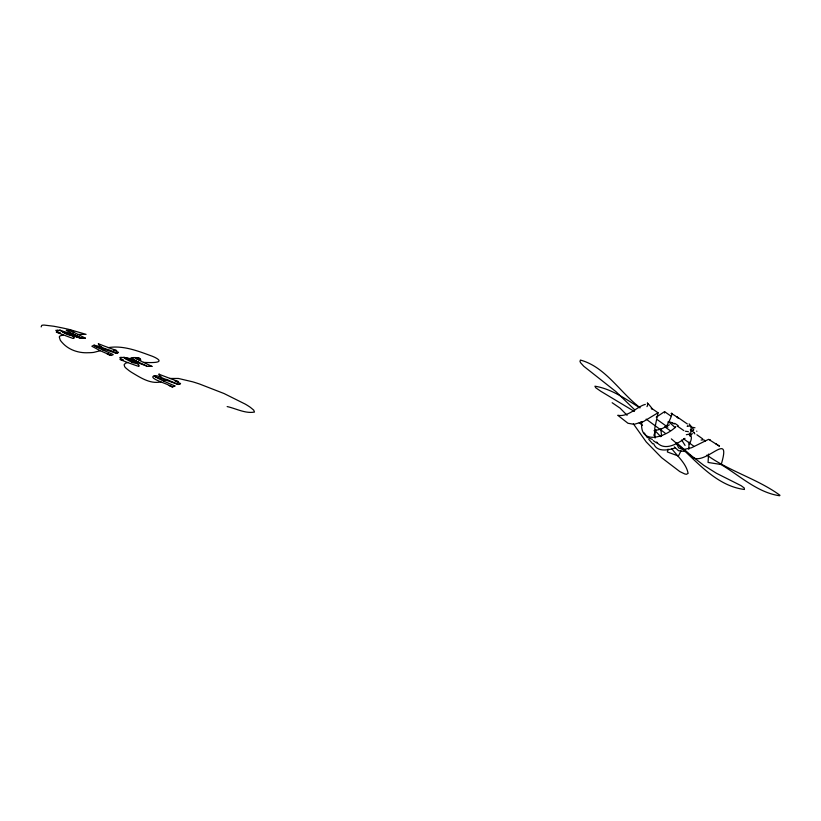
<?xml version="1.0" encoding="UTF-8"?>
<svg xmlns="http://www.w3.org/2000/svg" width="821" height="821" viewBox="0 0 821 821"><rect width="100%" height="100%" fill="white"/><g stroke="black" fill="none" stroke-linecap="round" stroke-linejoin="round"><path stroke-width="1.23" d="M660.802 428.849L661.582 436.167M641.796 421.861C639.036 446.029 665.687 437.09 675.827 426.756M124.299 357.689C123.673 357.422 131.822 358.561 134.644 360.162A32.861 3.571 20.5 0 0 136.327 361.045A46.828 5.049 20.6 0 0 142.115 363.836L146.928 366.135A9.195 1.016 20.5 0 1 146.579 366.002L142.238 364.37A50.297 5.798 20.4 0 0 133.577 361.23L124.977 358.408L128.681 360.573A37.397 4.115 20.5 0 0 132.961 362.687L137.589 363.816L138.616 364.873M690.061 436.3C690.44 433.365 693.591 423.975 687.434 426.284M689.137 442.067L688.778 449.333M708.585 454.054L708.061 462.439L721.197 464.532C732.671 426.397 702.222 471.08 690.235 455.101M653.875 435.366L655.866 429.722M664.6 412.994L664.548 411.649L656.256 417.16M668.089 449.108L667.35 451.961L678.413 456.045L680.927 450.996M651.874 409.227L651.71 408.211M692.38 433.642L690.143 435.356M684.95 438.393C677.52 443.648 665.451 451.027 657.457 443.053M669.382 424.847L660.946 429.209L654.029 430.686M66.388 330.34L73.326 331.099L70.873 330.329M60.118 330.35L74.916 334.896M154.522 375.7C159.295 375.3 162.845 379.066 167.289 379.641A48.88 5.501 20.7 0 0 171.897 381.714L178.126 384.402M163.42 380.954L166.56 379.497M102.461 349.797L105.447 348.535M180.045 383.787L180.599 383.551L175.078 381.108A90.218 9.893 20.2 0 0 178.516 381.621L161.306 375.135A11.053 1.252 20.5 0 1 160.311 374.715A4.895 0.554 20.5 0 1 159.1 374.14M174.965 385.983L172.687 386.958M180.189 383.725L178.362 384.515L179.768 383.91M111.153 355.514L113.267 354.621L112.385 354.169A19.755 2.217 20.2 0 0 111.43 353.748L104.985 350.926A60.107 6.424 20.4 0 1 103.549 350.29L97.607 347.499A18.657 2.032 20.3 0 1 95.585 346.441L98.633 347.55A45.976 5.213 20.3 0 1 107.079 350.249L114.068 352.578A22.855 2.463 20.3 0 0 114.56 352.743L116.377 353.287M117.875 352.681L118.522 352.383L116.49 351.388A39.952 4.413 20.2 0 0 115.689 351.019L113.555 350.074A90.546 9.318 20 0 0 116.726 350.567A34.78 3.643 20.3 0 1 106.904 347.006L106.196 346.76A36.391 3.807 20.3 0 1 99.803 344.297A7.522 0.8 20.3 0 1 98.469 343.742M118.008 352.62L116.438 353.287L117.752 352.732M63.248 334.947L60.22 335.871A123.54 14.049 20.6 0 0 59.286 336.979L60.272 340.171A206.954 23.583 21 0 0 62.098 342.47C68.595 349.972 78.683 353.246 88.411 352.722A278.812 28.766 19.1 0 0 93.789 352.383L100.306 350.721L107.387 353.841M100.254 350.741L91.849 346.226L94.076 345.179L95.246 346.246L94.056 345.384M675.396 447.845C668.499 450.236 656.913 452.474 653.68 443.699M160.937 381.878C150.274 384.331 140.247 377.496 131.514 372.313A92.332 10.776 20.8 0 1 128.918 370.528L126.301 368.434A76.907 9 20.7 0 1 124.689 366.7L124.115 364.76L125.305 363.385A170.388 20.125 21.2 0 1 127.635 362.564L137.056 365.868A4.834 0.544 20.4 0 0 138.174 366.156L138.513 366.217M108.464 347.611C123.54 345.138 138.544 351.244 152.48 356.314A10.632 1.098 20.5 0 1 155.374 357.628C167.074 363.765 147.575 362.523 143.49 362.369M94.148 345.159L101.25 346.934M124.484 357.504L134.644 360.162M84.799 338.231L81.279 338.283L83.321 338.252M169.68 378.46L178.362 378.46L192.75 381.837A32.009 3.623 20.8 0 1 199.575 384.023L224.051 393.536L245.325 404.148A72.135 8.354 20.6 0 1 250.364 407.349L253.72 410.131L254.469 412.06C245.397 413.815 235.986 408.499 227.16 406.569M134.264 357.587L136.081 357.607A8.569 0.924 20.5 0 1 137.128 357.761L139.673 358.408L140.668 360.05A22.393 2.463 20.4 0 0 137.938 359.167L136.738 358.798M85.312 338.221L84.553 338.231M70.534 330.309L68.051 330.309M685.145 451.519L678.505 450.698L674.298 446.86M67.661 334.496L73.798 334.363M131.678 362.082L138.533 362.133M135.917 357.607L136.019 357.607A8.508 0.924 20.5 0 1 137.128 357.761L139.673 358.408L140.668 360.05M57.655 330.319L56.064 330.319A4.772 0.513 20 0 0 55.849 330.453L57.952 331.828A31.434 3.366 20.1 0 0 59.861 332.813L60.344 333.059L56.3 332.115A79.483 8.2 20.2 0 0 62.581 334.558L66.008 335.871A25.143 2.699 20.1 0 0 71.632 337.934L73.202 338.396M57.388 330.319L60.272 330.319L59.225 330.319M642.176 422.24L640.359 422.189M121.169 357.443L120.328 357.433A10.735 1.201 20.3 0 0 120.174 358.11L120.359 358.295A21.13 2.36 20.4 0 0 123.314 360.091C114.93 357.966 124.535 361.148 127.696 362.584M133.997 357.576L131.062 357.73L136.327 361.045M120.882 357.443L124.782 357.484M133.166 357.576L135.917 357.597M123.088 357.463L124.72 357.484M148.663 366.351L152.018 366.392M147.534 366.34L148.94 366.361M78.159 334.445L86.072 334.342L69.005 329.406A168.469 19.406 20.6 0 0 61.811 327.815L57.624 326.974A146.148 16.636 20.5 0 0 53.642 326.235L44.18 325.075A58.732 6.414 20.2 0 0 41.738 325.414L41.163 326.912M685.361 431.241L688.326 431.62M652.367 439.399L647.102 437.357L644.341 432.995M664.62 411.649L670.634 415.908M78.549 337.534L80.961 338.242L77.215 337.092M110.548 355.349L109.942 355.154M60.097 330.422L64.869 332.885M63.32 332.372L64.202 332.659M77.543 337.205L76.702 336.918M64.428 332.731L67.538 333.788M76.815 336.959L75.604 336.548M66.193 333.326L66.86 333.552M75.819 336.62L75.152 336.394M67.404 333.737L67.948 333.921M109.214 354.908L107.13 353.728M67.815 333.88L70.134 334.67M74.947 336.323L73.726 335.912M69.036 334.291L69.58 334.486M73.828 335.943L72.874 335.615M69.857 334.578L73.151 335.707M177.603 384.269L173.836 382.914A50.358 6.086 20.5 0 0 164.426 379.682L155.528 376.88A20.474 2.371 20.5 0 0 159.438 379.025L162.189 380.38A43.103 4.947 20.6 0 0 171.425 384.495L174.863 385.932M655.096 438.065L654.768 428.377L658.032 412.758L643.52 421.532L634.079 424.344L627.952 423.256L617.772 415.282C628.291 417.417 637.363 406.313 645.337 404.384M154.43 375.915L155.292 376.716L154.43 375.915A10.057 1.17 20.5 0 1 154.502 375.71C146.682 377.988 167.966 383.93 169.28 385.562A29.412 3.592 20.5 0 1 171.22 386.393L171.907 386.66A16.461 1.991 20.5 0 1 172.287 386.804L172.451 386.865A15.209 1.837 20.5 0 0 171.753 386.599L172.01 386.691M171.158 386.342L171.692 386.558L169.28 385.562M107.264 353.861L108.064 354.128M108.044 354.118L108.834 354.456M108.69 354.395L109.214 354.621M109.08 354.569L111.04 355.442M110.096 355.011L110.835 355.339M114.16 352.188C109.993 349.418 104.606 349.387 100.696 346.503M75.399 335.132L66.368 330.391M75.08 334.978L76.199 335.522M75.881 335.368L77.872 336.333M77.153 335.984L81.361 338.201L78.139 336.456M73.828 332.331L71.068 330.853L72.392 331.592M62.858 332.125L62.919 332.156A36.196 3.838 20.2 0 0 64.151 332.782C66.922 335.214 71.376 334.65 73.88 336.99M151.895 366.31L151.423 366.084A15.455 1.714 20.4 0 0 151.126 365.94L145.348 363.251A41.881 4.485 20.6 0 1 138.318 359.742M138.4 359.762L135.722 358.028L136.666 358.746M677.017 416.965A15.486 4.567 -51.4 0 1 677.284 417.047L678.156 418.361M634.407 411.465L600.839 391.299L595.718 387.738L594.907 386.198C611.542 388.826 625.93 399.211 640.011 407.914M706.922 455.101C729.51 471.428 757.773 479.002 779.95 495.279L779.611 495.751C757.126 492.518 739.311 475.185 720.202 464.039M642.494 425.257L639.2 422.836M672.512 422.743L674.246 424.026M716.569 444.212L716.056 443.863L719.473 446.193L708.615 439.327L691.508 447.763L683.195 449.631L678.618 447.856L676.196 442.745M646.158 419.12L665.123 433.098M653.147 440.569L656.595 442.919M612.148 402.721L620.071 408.14L627.1 415.282M677.304 417.017L687.331 423.964M651.628 408.335L658.144 412.86M677.325 426.068L683.811 430.584M664.733 426.787L669.895 430.43M70.668 330.586L70.534 330.473M702.694 438.896L696.896 434.761M657.518 419.829L667.873 427.238M694.063 446.408L683.503 438.753M639.764 407.452C619.917 392.335 605.385 366.833 580.406 360.07L579.995 361.558L580.673 362.831L583.752 366.248L615.986 391.668L634.849 409.956M676.371 442.611L691.426 455.758L703.782 465.333L716.425 473.265L741.106 485.673L744.237 487.972L744.442 489.48C714.065 485.632 693.622 457.328 671.342 438.907M85.374 338.149L74.906 332.864A36.904 3.818 20.3 0 1 72.279 331.54M709.919 439.574L710.422 440.415M694.022 432.995L694.864 433.888M655.107 430.727L660.792 436.7M648.775 439.368L652.777 443.853M671.588 448.482C677.438 456.291 686.274 463.465 688.111 473.389L686.387 474.302L684.704 473.933L679.829 471.593L661.634 457.718L646.199 441.903L633.35 423.8M657.19 442.714L656.697 441.985M689.209 433.078A57.296 49.434 48.1 0 1 690.861 434.925M690.902 430.758A49.824 31.177 -49.5 0 1 694.32 432.616M696.67 431.138A49.763 29.022 -73.8 0 1 696.875 431.261M701.113 440.046A12.079 5.798 -48.1 0 1 705.413 440.98M675.057 427.525A16.112 1.057 -42.5 0 1 675.426 427.259M669.762 422.805A61.647 56.239 50.8 0 1 675.067 427.638M670.347 422.025A53.026 34.02 -42.7 0 1 672.296 423M674.646 423.308A53.683 34.995 -59.7 0 1 678.259 425.771M686.335 434.709A12.972 5.706 -48.7 0 1 689.26 444.202M681.625 440.035A60.292 28.848 54.1 0 1 685.063 445.423M684.509 438.486A16.133 1.149 -32.8 0 1 683.965 438.886M647.287 403.183A11.658 3.079 -47.1 0 1 646.999 406.641M647.461 403.008A55.12 54.607 -17.4 0 1 651.679 408.006M651.238 408.335A14.45 2.053 -35.2 0 1 651.464 408.304M687.198 426.212A15.537 3.335 -39.6 0 1 687.67 426.027M689.096 423.893A58.394 44.437 62.6 0 1 693.786 429.855M690.307 429.886A50.779 21.787 -4.3 0 1 693.355 430.461M692.431 427.331A50.984 12.9 1.1 0 1 694.987 427.782M669.033 422.148A50.563 2.042 5.8 0 1 667.812 422.025M671.311 413.302A12.479 1.673 -61 0 1 666.077 426.899M671.229 413.425A59.553 57.152 -31.8 0 1 676.945 417.058M161.409 377.25A63.248 7.235 20.8 0 1 159.017 374.109M73.736 336.949A42.374 4.567 19.9 0 1 73.408 338.478M114.068 352.188A6.609 0.729 20.3 0 1 116.336 353.184M100.798 346.534A59.266 6.394 20.5 0 1 98.366 343.701M138.421 364.801A30.551 3.438 20.2 0 1 138.79 366.33M73.326 331.13L73.582 331.941L73.336 331.058"/></g></svg>
